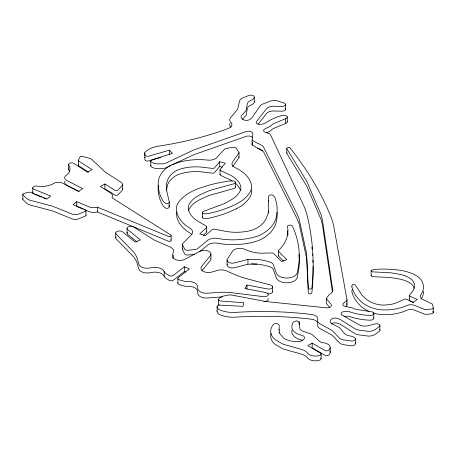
<?xml version="1.0" encoding="UTF-8"?>
<svg xmlns="http://www.w3.org/2000/svg" width="456" height="456" viewBox="0 0 456 456"><rect width="100%" height="100%" fill="white"/><g stroke="black" fill="none" stroke-linecap="round" stroke-linejoin="round"><path stroke-width="0.68" d="M262.417 150.925L252.077 144.957L252.077 140.191L252.863 133.961A4.417 2.548 0 0 0 250.891 131.641A4.417 2.548 0 0 0 246.417 131.51L193.697 149.984L166.531 162.809A7.957 4.594 0 0 1 162.074 163.835L157.873 163.864A7.963 4.6 0 0 1 153.524 163.128L152.099 162.524A3.551 2.052 0 0 1 150.964 161.68A2.651 1.533 0 0 1 151.933 159.817L172.482 153.376L169.467 150.166L148.73 156.151A2.656 1.533 0 0 1 144.905 154.977L144.774 153.005A3.54 2.041 0 0 1 145.276 151.876L146.154 151.147A22.116 12.768 0 0 1 157.172 146.387L158.66 146.131A240.967 139.12 0 0 0 228.319 128.438A7.963 4.6 0 0 0 231.255 122.675L230.662 122.02A7.957 4.594 0 0 1 230.286 118.138L237.103 109.907A7.957 4.594 0 0 0 237.707 108.893L239.611 100.958A7.963 4.6 0 0 1 242.182 98.16L248.987 95.407A3.545 2.046 0 0 1 252.784 95.521A3.545 2.046 0 0 1 254.226 97.544L254.174 97.681A7.969 4.6 0 0 1 252.065 99.83L249.939 100.913A7.963 4.6 0 0 0 247.294 103.666L246.405 109.48A7.963 4.6 0 0 1 245.767 110.928L241.537 115.647A4.417 2.548 0 0 0 241.406 117.842L242.45 119.027A4.423 2.554 0 0 0 249.597 119.603L251.837 118.041L259.931 106.145A7.957 4.594 0 0 1 262.434 104.207L269.804 101.3A7.963 4.594 0 0 1 277.801 100.975L283.831 102.976A3.534 2.041 0 0 1 285.513 104.304L285.559 109.212A3.54 2.041 0 0 1 282.099 111.201L273.942 110.99A7.957 4.594 0 0 0 266.555 113.424L258.221 124.083M252.077 144.957L252.43 142.186M166.463 190.249L167.38 185.512A32.935 19.015 0 0 1 174.551 176.529A18.838 10.876 0 0 1 179.892 173.975L181.984 173.36A32.935 19.015 0 0 1 202.641 172.009L212.724 173.223A1.767 1.02 0 0 0 214.423 172.659L219.678 166.469L219.678 161.703L225.247 163.214L220.1 169.552A1.773 1.02 0 0 0 220.693 170.647L230.497 175.212A32.929 19.009 0 0 1 240.58 185.706L240.785 186.498A18.81 10.858 0 0 1 240.58 189.702A32.917 19.004 0 0 1 231.676 199.546L224.437 203.627L203.61 211.333A2.827 1.63 0 0 0 202.51 212.536L202.51 217.563A1.881 1.089 0 0 0 204.516 218.561L207.4 218.435A8.47 4.891 0 0 0 209.201 218.162A90.852 52.451 0 0 0 236.715 208.586M268.618 210.991L268.105 213.619L265.757 219.364A35.614 20.56 0 0 1 256.004 228.467L254.864 229.037A20.343 11.742 0 0 1 249.683 230.799L247.294 231.3A35.602 20.554 0 0 1 224.825 231.175L214.708 229.18A2.656 1.533 0 0 0 211.869 229.83L205.143 235.775L199.791 233.831L206.42 227.743A2.656 1.533 0 0 0 205.935 225.976L196.758 220.51A35.608 20.56 0 0 1 188.328 208.483L188.294 207.611A20.343 11.742 0 0 1 189.246 204.191L190.027 202.914A35.596 20.554 0 0 1 201.039 194.307L209.749 190.483L233.848 183.785A3.055 1.761 0 0 0 235.302 182.588L235.37 182.32A2.035 1.174 0 0 0 233.438 181.078L230.314 181.004A9.154 5.284 0 0 0 228.319 181.157L221.605 182.263A98.103 56.641 0 0 0 196.616 189.337L193.971 190.46A49.846 28.779 0 0 0 178.473 202.475L177.766 203.621A28.489 16.45 0 0 0 176.472 208.42L176.563 210.393A49.852 28.779 0 0 0 189.764 228.177L190.203 228.422A9.154 5.284 0 0 1 191.48 234.623L182.731 243.607A3.049 1.761 0 0 0 182.565 244.798L184.612 249.13A3.049 1.761 0 0 0 188.037 250.27L195.704 249.443A3.049 1.761 0 0 0 197.391 248.759L207.856 240.164A9.154 5.284 0 0 1 218.31 238.556A49.864 28.791 0 0 0 254.91 236.949L256.768 236.373A28.483 16.444 0 0 0 263.323 233.341L265.477 231.91A49.846 28.779 0 0 0 276.022 218.213A98.137 56.658 0 0 0 275.11 198.172A9.149 5.278 0 0 0 274.187 196.718L272.882 195.35A2.029 1.174 0 0 0 270.037 195.082L269.656 195.248A3.055 1.761 0 0 0 268.601 196.582L268.618 213.015M292.039 330.104L291.903 330.72A15.783 9.114 0 0 0 301.752 340.096L302.02 340.165A4.463 2.576 0 0 1 302.778 340.427M235.37 182.178L235.302 187.353A3.055 1.761 0 0 1 233.848 188.556L209.749 195.248L201.039 199.078A35.596 20.554 0 0 0 190.027 207.685L189.246 208.956A20.343 11.742 0 0 0 188.55 210.649M172.949 258.318L173.525 256.147A8.447 4.879 0 0 0 173.514 255.189M287.554 230.827L287.485 231.255A66.319 38.293 0 0 1 287.913 235.387M78.523 164.439L78.455 164.582A2.844 1.642 0 0 0 79.099 166.052L88.595 172.18M246.97 285.023L244.946 288.545L265.614 292.507A3.756 2.166 0 0 1 268.094 295.066A3.756 2.166 0 0 1 263.893 296.708L232.714 292.837A46.934 27.098 0 0 0 219.473 292.302L207.406 293.236A8.453 4.879 0 0 1 197.779 288.842L197.682 286.756A9.382 5.421 0 0 0 187.336 281.483L186.721 281.529A3.5 2.018 0 0 1 184.822 281.409L179.356 279.853A2.651 1.533 0 0 1 178.256 277.693L189.457 268.88L184.401 266.743L173.348 275.43A2.656 1.533 0 0 1 169.467 275.686L166.451 273.879A9.388 5.421 0 0 1 164.308 271.833L164.114 271.445A9.382 5.421 0 0 0 153.011 267.467L149.471 268.048A8.447 4.879 0 0 1 138.886 264.463L137.359 259.099A46.934 27.098 0 0 0 133.391 251.786L116.24 234.196A3.762 2.172 0 0 1 117.374 231.334A3.762 2.172 0 0 1 122.407 231.739L135.289 242.062L140.494 239.89L127.765 229.687A3.756 2.166 0 0 1 128.358 226.774A3.756 2.166 0 0 1 133.431 226.866L154.236 240.044L169.963 246.941A8.447 4.879 0 0 1 173.525 251.381L172.436 255.4A7.513 4.338 0 0 0 176.318 259.903A7.513 4.338 0 0 0 184.959 259.264L199.905 251.313A6.572 3.796 0 0 1 208.244 251.051A6.572 3.796 0 0 1 210.301 255.719L201.871 266.082A7.513 4.338 0 0 0 202.829 271.081A7.513 4.338 0 0 0 211.316 272.198L217.592 270.408A8.447 4.879 0 0 1 226.045 270.721L234.298 274.37A65.869 38.03 0 0 0 247.032 278.793L270.385 284.954A3.751 2.166 0 0 1 272.363 287.65A3.751 2.166 0 0 1 267.883 289.018L246.97 285.023L246.97 289.11M409.625 299.826L409.539 299.968A1.801 1.037 0 0 0 410.166 301.068M421.127 299.113L421.68 298.247A34.998 20.206 0 0 0 423.447 291.435M220.191 174.181L220.1 174.323A1.773 1.02 0 0 0 220.693 175.412L230.497 179.977A32.929 19.009 0 0 1 232.167 180.929M329.722 307.447L326.365 303.343L326.365 298.572L328.97 294.798A12.91 7.45 0 0 0 332.72 289.925L322.512 220.493L321.172 214.993L306.808 181.471L286.909 148.901A1.767 1.02 0 0 1 287.742 147.607A1.767 1.02 0 0 1 290.044 147.972L290.153 148.092M232.583 166.674L238.87 157.839A2.821 1.63 0 0 0 238.784 156.756M201.871 270.847L210.301 260.49A6.572 3.796 0 0 0 210.9 258.552M219.678 161.703L214.423 167.888A1.767 1.02 0 0 1 212.724 168.458L202.641 167.238A32.935 19.015 0 0 0 181.984 168.595L179.892 169.21A18.838 10.876 0 0 0 174.551 171.758A32.935 19.015 0 0 0 167.38 180.747C164.77 187.786 168.007 194.894 169.204 201.854A2.821 1.63 0 0 1 168.515 203.137L168.184 203.325A1.887 1.089 0 0 1 165.528 203.268L164.052 202.088A8.464 4.885 0 0 1 163.145 201.153L162.929 200.817A90.71 52.372 0 0 1 158.175 182.468A46.102 26.613 0 0 1 165.18 169.216L166.873 167.762A26.311 15.19 0 0 1 173.901 163.903A46.113 26.625 0 0 1 207.189 160.045A8.464 4.891 0 0 0 216.469 157.89L224.392 149.311A2.827 1.63 0 0 1 226.045 148.525L232.697 147.322A2.816 1.624 0 0 1 236.043 148.132L238.784 151.985A2.821 1.63 0 0 1 238.87 153.073L232.583 161.909A8.47 4.891 0 0 0 234.971 167.517L235.421 167.717A46.107 26.619 0 0 1 251.011 183.181L251.478 184.988A26.311 15.19 0 0 1 250.806 190.574A46.102 26.619 0 0 1 238.921 202.612L236.715 203.815A90.852 52.451 0 0 1 209.201 213.397A8.47 4.891 0 0 1 207.4 213.665L204.516 213.796A1.881 1.089 0 0 1 202.51 212.792L202.51 212.536M242.427 119.426L245.767 115.699A7.963 4.6 0 0 0 246.405 114.245L247.294 108.437A7.963 4.6 0 0 1 249.939 105.678L252.065 104.601A7.969 4.6 0 0 0 254.174 102.446L254.226 102.315A3.545 2.046 0 0 0 254.237 101.637M203.29 235.387L206.42 232.509A2.656 1.533 0 0 0 206.386 231.095M199.517 251.775L207.856 244.935A9.154 5.284 0 0 1 218.31 243.322A49.864 28.791 0 0 0 254.91 241.714L256.768 241.138A28.483 16.444 0 0 0 263.323 238.106L265.477 236.675A49.846 28.779 0 0 0 276.022 222.984A98.137 56.658 0 0 0 277.077 212.268M76.756 201.706L73.08 204.636L85.238 209.714A1.756 1.015 0 0 1 85.426 211.27L78.723 214.041A5.683 3.277 0 0 1 72.367 214.217L52.543 206.175L29.469 200.059L26.961 198.753L23.045 194.957A1.75 1.009 0 0 1 23.598 193.589L28.175 192.346A2.844 1.642 0 0 1 30.803 192.415L47.019 198.998L50.662 196.017L33.955 189.223A2.844 1.642 0 0 1 33.328 186.88L33.818 186.567A2.839 1.642 0 0 1 36.241 186.037L36.48 186.059A17.51 10.112 0 0 0 53.734 183.477L54.988 182.77A6.635 3.83 0 0 1 62.318 183.073L78.529 191.389L82.736 188.664L66.872 180.513A6.635 3.83 0 0 1 65.008 176.409L65.487 175.879A17.516 10.112 0 0 0 69.09 165.802L68.668 165.169A2.844 1.642 0 0 1 69.084 163.698L69.557 163.373A2.844 1.642 0 0 1 73.655 163.254L87.455 172.146L92.158 169.706L79.099 161.287A2.844 1.642 0 0 1 78.455 159.811L80.034 157.035A1.756 1.015 0 0 1 82.188 156.38L89.404 158.232A5.689 3.283 0 0 1 91.73 159.338L105.142 172.043L121.045 182.309A5.683 3.283 0 0 1 121.894 185.945L117.859 190.18A1.75 1.009 0 0 1 115.231 190.477L104.886 183.996L100.274 186.447L110.494 192.871A7.102 4.098 0 0 1 112.301 196.81L112.165 197.077A1.756 1.015 0 0 0 112.358 197.967L170.669 234.931A1.744 1.009 0 0 1 170.755 236.225A1.744 1.009 0 0 1 168.566 236.504L97.476 207.201A1.756 1.015 0 0 0 96.683 207.229L96.433 207.286A7.102 4.104 0 0 1 89.399 206.984L76.756 201.706L76.756 206.471L83.203 209.161M184.401 266.743L184.401 271.508L173.348 280.201A2.656 1.533 0 0 1 169.467 280.451L166.451 278.65A9.388 5.421 0 0 1 164.308 276.598L164.114 271.445M279.266 332.008A8.037 4.64 0 0 0 279.847 333.707L283.136 337.582A8.037 4.64 0 0 0 284.578 338.762L285.034 339.013A17.448 10.072 0 0 0 299.837 341.344A4.469 2.582 0 0 0 302.704 340.256L303.958 339.025A4.463 2.576 0 0 0 302.02 335.399L301.752 335.325A15.783 9.114 0 0 1 291.903 325.954L292.541 323.424A5.198 2.998 0 0 1 296.793 320.864L299.107 321.793L299.837 328.668A7.387 4.264 0 0 0 302.881 331.221L310.057 333.649A8.048 4.646 0 0 1 312.463 334.898L320.083 341.749A3.58 2.063 0 0 0 322.46 342.673L322.705 342.69A8.407 4.851 0 0 1 329.192 349.803L328.913 350.088A2.679 1.545 0 0 1 324.923 350.459L312.16 343.117L307.737 345.682L320.317 352.927A2.679 1.545 0 0 1 320.061 355.247L319.867 355.327A8.413 4.856 0 0 1 307.851 353.451L307.618 353.161A13.406 7.741 0 0 0 302.009 349.524L285.08 344.759A13.401 7.741 0 0 1 282.082 343.607L276.034 340.125A13.401 7.735 0 0 1 274.181 338.774L273.68 338.278A25.986 15.002 0 0 1 273.127 324.917A3.089 1.784 0 0 1 276.285 323.64A3.089 1.784 0 0 1 279.146 325.128L279.209 332.726M236.715 208.586L238.921 207.383A46.102 26.619 0 0 0 250.806 195.345A26.311 15.19 0 0 0 251.478 189.753M266.737 132.799L269.581 131.351A8.869 5.119 0 0 0 271.548 129.914A8.852 5.113 0 0 1 273.606 128.432L285.815 123.365A3.54 2.041 0 0 0 287.314 121.746L287.28 116.844A3.54 2.046 0 0 0 282.361 115.414L279.368 116.274A44.226 25.536 0 0 0 266.521 122.356L266.144 122.618A8.846 5.107 0 0 1 259.333 124.38L259.099 124.357A3.54 2.046 0 0 1 256.511 121.507L266.555 108.653A7.957 4.594 0 0 1 273.942 106.225L282.099 106.43A3.54 2.041 0 0 0 285.559 104.447M170.954 165.488L166.531 167.574A7.957 4.594 0 0 1 162.074 168.606L157.873 168.629A7.963 4.6 0 0 1 153.524 167.893L152.099 167.289A3.551 2.052 0 0 1 150.964 166.446A2.651 1.533 0 0 1 151.113 165.095M172.214 164.895L193.697 154.749L246.417 136.276A4.417 2.548 0 0 1 252.732 137.889M287.314 116.981A3.54 2.041 0 0 1 285.815 118.6L273.606 123.667A8.852 5.113 0 0 0 271.548 125.143A8.869 5.119 0 0 1 269.581 126.586L265.027 128.894A3.534 2.041 0 0 0 263.813 129.949L263.716 130.199A3.54 2.046 0 0 0 265.261 132.331L268.527 133.374A4.417 2.554 0 0 1 270.38 134.514L304.465 207.292L306.592 213.203A619.225 357.504 0 0 1 311.836 288.146A1.767 1.02 0 0 1 310.108 289.098A1.767 1.02 0 0 1 308.313 288.192L306.626 253.536L299.187 219.268L297.021 213.864L263.71 147.402A12.91 7.45 0 0 0 257.623 143.383L252.077 140.191M160.768 157.445L148.73 160.917A2.656 1.533 0 0 1 144.905 159.742L144.774 152.857M247.939 259.441L234.583 262.912A5.312 3.067 0 0 1 228.906 262.422A5.312 3.067 0 0 1 227.316 259.242L232.372 251.387A7.963 4.6 0 0 1 244.718 249.244L245.128 249.443A26.533 15.322 0 0 0 262.251 253.222L271.941 252.937A1.773 1.026 0 0 1 273.418 253.314L281.557 261.453L286.864 259.692L278.61 251.416A1.767 1.02 0 0 1 278.502 250.521L278.616 250.384A66.319 38.293 0 0 0 287.485 226.484L287.702 225.868A2.656 1.533 0 0 1 290.215 225.087L290.461 225.11A2.651 1.533 0 0 1 292.364 226.062L292.45 226.204A201.415 116.286 0 0 1 298.714 264.999L297.232 272.779A10.619 6.133 0 0 1 287.405 278.023A10.619 6.133 0 0 1 276.496 273.549L273.799 266.11A7.969 4.6 0 0 0 270.237 262.171L269.781 262.012A39.381 22.737 0 0 0 256.905 259.356L247.939 259.441L247.939 264.212L234.583 267.678A5.312 3.067 0 0 1 228.906 267.193A5.312 3.067 0 0 1 227.316 264.007M194.769 254.323L188.037 255.035A3.049 1.761 0 0 1 184.612 253.901L182.565 249.563A3.049 1.761 0 0 1 182.634 248.514M247.939 264.212L256.905 264.121A39.381 22.737 0 0 1 269.781 266.783L270.237 266.942A7.969 4.6 0 0 1 273.799 270.875L276.496 278.32A10.619 6.133 0 0 0 287.405 282.788A10.619 6.133 0 0 0 297.232 277.544L298.714 269.764A201.415 116.286 0 0 0 298.931 254.117M251.433 263.807L256.905 264.121M267.643 293.75L267.883 293.784A3.751 2.166 0 0 0 272.488 291.219M219.678 166.469L222.152 167.141M34.593 194.256L41.667 197.129M43.594 197.91L46.164 198.958M84.491 209.703L89.399 211.755A7.102 4.104 0 0 0 96.433 212.051L96.683 211.994A1.756 1.015 0 0 1 97.476 211.966L168.566 241.27A1.744 1.009 0 0 0 170.675 241.047A1.744 1.009 0 0 0 170.818 239.81M184.401 271.508L185.666 272.044M410.81 301.359L413.375 302.522M79.076 191.548L66.872 185.284A6.635 3.83 0 0 1 65.008 181.18M137.176 241.993L127.765 234.452A3.756 2.166 0 0 1 127.401 232.281M283.467 261.054L278.61 256.181A1.767 1.02 0 0 1 278.422 255.44M231.01 127.167L230.662 126.791A7.957 4.594 0 0 1 230.103 123.2M326.365 298.572L331.102 304.374A4.423 2.554 0 0 1 330.4 306.928A4.423 2.554 0 0 1 326.194 307.823L265.791 301.524L231.933 295.1A7.963 4.594 0 0 0 227.139 295.254L223.195 296.126A7.963 4.6 0 0 0 219.798 297.859L219.028 298.577A3.534 2.041 0 0 0 218.623 299.603A2.662 1.539 0 0 0 220.938 301.034L243.874 302.761L243.054 306.375L219.746 305.087A2.656 1.533 0 0 0 217.221 307.11L218.344 308.986A3.534 2.041 0 0 0 219.627 309.88L222.015 310.77A22.116 12.768 0 0 0 235.478 312.388A241.195 139.251 0 0 1 311.494 314.463L312.018 314.537A7.957 4.594 0 0 1 317.769 319.536L317.621 320.272A7.957 4.594 0 0 0 320.106 323.885L331.654 330.19A7.963 4.594 0 0 1 332.737 331.062L339.406 338.05A7.963 4.6 0 0 0 343.79 339.954L351.553 341.025A3.54 2.046 0 0 0 354.916 340.005A3.54 2.046 0 0 0 354.751 337.816L354.42 337.565A7.957 4.594 0 0 0 350.938 336.129L348.789 335.673A7.963 4.6 0 0 1 344.348 333.37L339.925 328.143A7.957 4.594 0 0 0 338.284 326.98L331.563 323.543A4.423 2.554 0 0 1 330.315 321.469L330.583 320.152A4.417 2.548 0 0 1 337.109 318.379L339.914 319.291L355.23 328.936A7.957 4.594 0 0 0 358.912 330.087L367.599 331.255A7.963 4.594 0 0 0 375.094 329.608L379.284 326.61A3.54 2.046 0 0 0 379.837 324.997L379.745 324.877A3.54 2.041 0 0 0 375.157 323.902L367.393 325.852A7.963 4.594 0 0 1 359.1 324.797L341.954 314.988A3.545 2.046 0 0 1 342.975 311.824L343.528 311.704A8.852 5.113 0 0 1 350.932 312.217L353.907 313.101A44.232 25.536 0 0 0 370.033 315.421L370.266 315.427A3.545 2.046 0 0 0 373.692 312.93L373.578 312.799A3.54 2.046 0 0 0 371.024 311.699L356.113 309.39A8.841 5.107 0 0 1 353.89 308.575L353.394 308.341A8.846 5.107 0 0 0 351.166 307.646L345.243 306.386A3.54 2.046 0 0 1 343.55 305.583L343.322 305.372A3.545 2.046 0 0 1 343.71 303.069L345.95 301.524A4.429 2.559 0 0 0 346.987 299.894L333.541 225.082L331.848 219.125A619.311 357.555 0 0 0 290.153 148.092M285.559 109.212L285.513 109.075A3.534 2.041 0 0 0 285.177 108.545M287.314 121.746L287.28 121.615A3.54 2.046 0 0 0 287.063 121.228M168.908 205.228L169.204 206.619A2.821 1.63 0 0 1 168.515 207.902L168.184 208.09A1.887 1.089 0 0 1 165.528 208.039L164.052 206.859A8.464 4.885 0 0 1 163.145 205.918L162.929 205.582A90.71 52.372 0 0 1 158.175 187.239A46.102 26.613 0 0 1 158.375 185.489M346.737 303.263L346.987 304.665A4.429 2.559 0 0 1 345.95 306.289M432.995 311.271L433.189 312.485A2.149 1.237 0 0 1 431.672 313.791L426.229 314.361A2.137 1.237 0 0 1 424.878 314.247L414.447 310.137A6.424 3.711 0 0 0 406.86 310.279L406.53 310.439A34.998 20.206 0 0 1 384.186 314.68L381.792 314.594A19.996 11.548 0 0 1 376.057 313.779L374.712 313.426A34.992 20.201 0 0 1 373.356 313.01M279.169 330.03L279.146 329.899A3.089 1.784 0 0 0 278.861 329.392M332.43 292.085L322.512 225.258L321.172 219.758L306.808 186.236L286.909 153.666A1.767 1.02 0 0 1 287.046 152.743M202.51 217.563L202.51 217.307A2.827 1.63 0 0 1 202.732 216.76M433.2 307.863L433.2 312.628M409.477 295.505L409.477 300.27M379.922 325.419L379.922 330.184M373.777 313.335L373.777 318.1M371.155 270.784L371.155 275.555M355.389 338.968L355.389 343.733M346.987 299.894L346.987 304.665M330.184 347.609L330.184 352.38M321.104 354.05L321.104 358.815M312.16 343.117L312.16 347.888L324.923 355.224A2.679 1.545 0 0 0 328.913 354.853L329.192 354.568A8.407 4.851 0 0 0 329.927 351.086M299.107 321.793L299.107 324.518M286.778 148.496L286.778 153.267M285.604 118.68L285.604 123.445M278.377 250.977L278.377 255.742M272.58 286.875L272.58 291.646M254.277 97.139L254.277 101.91M238.99 152.606L238.99 157.371M227.094 260.051L227.094 264.816M220.026 169.854L220.026 174.619M218.623 299.461L218.623 304.232M217.079 306.563L217.079 311.334M210.923 254.032L210.923 258.803M206.699 227.037L206.699 231.802M182.457 244.348L182.457 249.113M177.88 278.496L177.88 283.261M171.114 235.57L171.114 240.34M169.467 150.166L169.467 154.253M169.227 202.008L169.227 206.773M150.759 161.133L150.759 165.898M127.059 228.484L127.059 233.25M122.487 184.48L122.487 189.251M115.75 233.096L115.75 237.867M104.886 183.996L104.886 188.767L115.231 195.242A1.75 1.009 0 0 0 117.859 194.946L121.894 190.716A5.683 3.283 0 0 0 122.436 188.818M97.476 207.201L97.476 211.966M85.962 210.467L85.962 215.232M78.375 160.238L78.375 165.009M68.537 164.616L68.537 169.381M32.741 187.923L32.741 192.688M22.8 194.421L22.8 199.186M257.623 148.149A12.91 7.45 0 0 1 263.71 152.167L297.021 218.629L299.187 224.038L306.626 258.301L308.313 292.963A1.767 1.02 0 0 0 310.108 293.869A1.767 1.02 0 0 0 311.836 292.912A619.225 357.504 0 0 0 313.107 266.492M144.774 157.77A3.54 2.041 0 0 1 144.831 157.331M311.875 247.021A619.225 357.504 0 0 1 312.092 249.107M312.525 253.969A619.225 357.504 0 0 1 312.628 255.36M312.907 260.233A619.225 357.504 0 0 1 312.993 262.32M268.601 201.352A3.055 1.761 0 0 1 268.778 200.754M191.873 234.646A9.154 5.284 0 0 0 190.203 233.187L189.764 232.942A49.852 28.779 0 0 1 176.563 215.164L176.472 213.191A28.489 16.45 0 0 1 176.563 211.972M235.074 186.407A2.035 1.174 0 0 1 235.37 187.091M373.692 317.701A3.545 2.046 0 0 1 370.266 320.197L370.033 320.186A44.232 25.536 0 0 1 353.907 317.866L350.932 316.988A8.852 5.113 0 0 0 344.098 316.378M379.631 329.523A3.54 2.041 0 0 1 379.745 329.642L379.837 329.768A3.54 2.046 0 0 1 379.284 331.381L375.094 334.379A7.963 4.594 0 0 1 367.599 336.026L358.912 334.852A7.957 4.594 0 0 1 355.23 333.701L339.914 324.056L337.109 323.144A4.417 2.548 0 0 0 331.216 323.988M354.996 342.815A3.54 2.046 0 0 1 354.791 344.89A3.54 2.046 0 0 1 351.553 345.79L343.79 344.725A7.963 4.6 0 0 1 339.406 342.815L332.737 335.833A7.963 4.594 0 0 0 331.654 334.955L320.106 328.656A7.957 4.594 0 0 1 317.621 325.037L317.769 324.307A7.957 4.594 0 0 0 312.018 319.308L311.494 319.234A241.195 139.251 0 0 0 235.478 317.159A22.116 12.768 0 0 1 222.015 315.535L219.627 314.651A3.534 2.041 0 0 1 218.344 313.751L217.221 311.875A2.656 1.533 0 0 1 217.284 310.792M219.256 305.275A2.662 1.539 0 0 1 218.623 304.369A3.534 2.041 0 0 1 218.646 304.078M235.136 183.027A32.929 19.009 0 0 1 240.58 190.471M271.069 333.444A25.986 15.002 0 0 0 273.68 343.043L274.181 343.545A13.401 7.735 0 0 0 276.034 344.89L282.082 348.378A13.401 7.741 0 0 0 285.08 349.53L302.009 354.295A13.406 7.741 0 0 1 307.618 357.926L307.851 358.222A8.413 4.856 0 0 0 319.867 360.092L320.061 360.012A2.679 1.545 0 0 0 320.75 358.023M222.135 296.998A46.934 27.098 0 0 0 219.473 297.067L207.406 298.002A8.453 4.879 0 0 1 197.779 293.607L197.682 291.521A9.382 5.421 0 0 0 187.336 286.254L186.721 286.294A3.5 2.018 0 0 1 184.822 286.18L179.356 284.618A2.651 1.533 0 0 1 178.045 282.709M267.906 298.498A3.756 2.166 0 0 1 267.404 300.664A3.756 2.166 0 0 1 263.893 301.479M116.052 237.029A3.762 2.172 0 0 0 116.24 238.961L133.391 256.557A46.934 27.098 0 0 1 137.359 263.864L138.886 269.234A8.447 4.879 0 0 0 149.471 272.813L153.011 272.238A9.382 5.421 0 0 1 164.114 276.211M85.853 214.947A1.756 1.015 0 0 1 85.426 216.036L78.723 218.812A5.683 3.277 0 0 1 72.367 218.983L52.543 210.94L29.469 204.824L26.961 203.518L23.045 199.722A1.75 1.009 0 0 1 23.079 198.656M68.651 168.965A2.844 1.642 0 0 0 68.668 169.934L69.09 170.567A17.516 10.112 0 0 1 69.7 171.866M33.955 193.994A2.844 1.642 0 0 1 33.584 193.811M33.271 193.6A2.844 1.642 0 0 1 33.071 191.885M371.401 275.116A1.425 0.826 0 0 0 371.355 276L371.572 276.193A2.143 1.237 0 0 0 373.088 276.672L390.541 277.544L400.51 279.214A25 14.432 0 0 1 410.947 283.712A14.307 8.259 0 0 1 413.381 286.402L413.837 287.4A24.994 14.432 0 0 1 414.168 288.409M368.875 311.3A34.992 20.201 0 0 1 361.106 306.432L359.909 305.298A68.924 39.792 0 0 1 351.935 291.988A6.424 3.711 0 0 1 351.872 291.173L352.157 289.919A1.425 0.821 0 0 1 352.22 289.771M351.912 286.14L351.872 286.408A6.424 3.711 0 0 0 351.935 287.223A68.924 39.792 0 0 0 359.909 300.527L361.106 301.667A34.992 20.201 0 0 0 374.712 308.661L376.057 309.014A19.996 11.548 0 0 0 381.792 309.829L384.186 309.915A34.998 20.206 0 0 0 406.53 305.668L406.86 305.514A6.424 3.711 0 0 1 414.447 305.372L424.878 309.476A2.137 1.237 0 0 0 426.229 309.59L431.672 309.025A2.149 1.237 0 0 0 433.189 307.72L432.647 304.522A2.143 1.237 0 0 0 431.94 303.85L422.165 299.096A6.43 3.711 0 0 1 420.848 294.781L421.68 293.482A34.998 20.206 0 0 0 421.144 279.904L420.563 279.118A19.996 11.542 0 0 0 417.286 276.285L415.69 275.327A34.987 20.201 0 0 0 399.747 270.231L394.947 269.661A68.879 39.763 0 0 0 375.402 269.371A6.412 3.699 0 0 0 373.589 269.656L371.777 270.129A1.425 0.826 0 0 0 371.355 271.229L371.572 271.428A2.143 1.237 0 0 0 373.088 271.901L390.541 272.773L400.51 274.444A25 14.432 0 0 1 410.947 278.941A14.307 8.259 0 0 1 413.381 281.637L413.837 282.629A24.994 14.432 0 0 1 412.315 291.697L409.539 295.203A1.801 1.037 0 0 0 410.166 296.297L417.234 299.507L413.444 302.385L406.404 299.307A1.801 1.037 0 0 0 404.17 299.33L397.683 302.374A25 14.432 0 0 1 382.595 305.047L381.541 305.001A14.278 8.242 0 0 1 377.448 304.408L375.949 304.021A24.994 14.432 0 0 1 366.197 299.045L362.098 295.294L355.423 285.12A2.137 1.237 0 0 0 354.09 284.498L353.679 284.447A1.425 0.821 0 0 0 352.157 285.154L351.912 286.14"/></g></svg>
